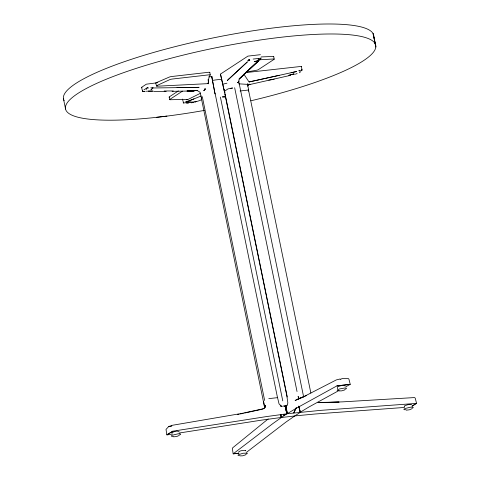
<?xml version="1.0" encoding="UTF-8"?>
<svg xmlns="http://www.w3.org/2000/svg" width="480" height="480" viewBox="0 0 480 480"><rect width="100%" height="100%" fill="white"/><g stroke="black" fill="none" stroke-linecap="round" stroke-linejoin="round"><path stroke-width="0.72" d="M238.704 81.048L238.836 81.876L237.432 82.716L238.782 81.846L239.166 79.152L258.666 60.6L254.274 61.62L258.666 60.6L249.27 69.576M208.32 82.878C207.834 87.42 208.314 76.038 210.276 75.024A2.208 0.414 -11.6 0 0 208.974 74.838L172.23 79.05A2.208 0.414 -11.6 0 0 169.698 79.674L156.612 85.68L156.972 86.088L156.894 85.59M284.064 415.644L284.184 414.252L284.058 415.65M337.464 388.824L337.656 387.714M195.66 101.466L194.862 102.078L195.186 102A0.792 0.354 74.4 0 1 195.09 101.976M247.668 84.87L247.398 86.082L247.71 85.206M303.636 396.9L238.836 81.876M238.398 452.148L240.132 451.008L242.4 450.462L245.742 450.366L245.532 450.858M337.548 387.192L337.752 386.694L341.556 385.5L344.892 385.41L344.682 385.902M287.112 405.15A22.434 19.92 56.8 0 0 286.128 405.582L285.888 406.092L287.202 413.724L286.848 413.82L266.622 416.556L172.89 431.178L166.86 434.826L166.014 429.42L168.834 426.414L171.786 425.904L168.834 426.414M287.16 405.264L287.868 402.936L286.71 395.064L224.334 91.29L220.464 74.094L247.914 56.118L260.418 54.684M296.352 407.58L293.73 412.974L296.154 407.97M142.368 90.912L143.088 91.554A0.792 0.72 75.2 0 1 142.446 90.864L141.57 87.348L146.352 84.174L157.89 82.686M248.382 90.948L248.724 90.438L247.56 84.36L238.608 83.826M147.138 87.792L147.69 87.294L148.152 87.552L148.05 88.422L147.138 87.792L143.916 89.904M301.278 66.408L245.28 72.66M297.132 73.656L296.646 73.968L296.34 73.656M248.412 90.918L248.646 90.012L240.042 90.99M264.162 408.312L265.29 407.112L265.518 405.408L265.278 407.118L264.168 408.306L261.972 409.29M152.904 87.984L151.038 89.766L152.904 87.984L199.092 87.33L177.042 87.648M224.34 91.32L227.994 88.896L232.608 88.02L230.352 88.404M225.636 96.894L225.12 94.008M302.028 69.954L301.944 70.044A0.792 0.672 42.5 0 1 301.596 70.794L301.53 69.96L301.794 69.624L302.028 69.954L301.338 66.324M286.128 405.582L287.202 413.724L320.802 410.346L416.562 403.404L415.218 398.13L414.558 397.566L342.804 401.85L318.834 402.666L338.928 402.132M246.672 72.042L240.624 77.766M258.666 60.6L239.094 78.978L246.612 71.934M247.686 70.932L259.896 59.61M268.212 418.908L232.692 447.798L232.332 448.452L233.172 453.834L238.518 453.384M300.546 71.862L299.376 72.75M248.508 84.54L249.144 84.042L247.914 84.96L290.364 75.384M224.334 91.29L220.494 74.142M246.492 452.31L285.918 422.094L294.834 415.914M294.48 416.01L281.436 417.504L272.844 423.588L233.172 453.834L239.094 453.156M284.196 406.404L286.02 405.636M195.63 101.754L196.092 101.448M178.392 90.918L169.332 96.846A2.208 0.414 -11.6 0 0 169.566 97.212M182.442 91.146L169.908 99.36A2.208 0.414 -11.6 0 0 170.538 99.732L186.504 99.36L186.972 99.708L186.504 99.36M204.408 110.4A158.334 29.67 -11.6 0 1 166.908 116.106L156.504 117.336A158.334 29.67 -11.6 0 1 106.248 79.254A158.334 29.67 -11.6 0 1 355.926 35.496A158.334 29.67 -11.6 0 1 250.896 100.788M166.86 434.826L172.89 431.178M179.556 435L180.714 434.244L180.054 433.818L177.84 433.878L172.38 435.198L171.228 435.954L171.882 436.386L173.364 436.344M179.1 435.504L176.82 436.464L173.634 436.83M179.028 433.044L261.048 420.21L281.28 417.468L286.842 413.826L285.174 406.296L284.412 405.888A22.428 9.414 83.5 0 0 282.864 406.248M300.402 412.266L294.84 415.908L315.228 413.994L404.568 407.442M412.23 405.888L416.208 403.284M411.96 406.416L416.562 403.404M412.134 408.336L413.286 407.58L412.632 407.154L410.412 407.214L404.958 408.54L403.8 409.296L404.46 409.722L405.936 409.68M411.672 408.846L409.392 409.806L406.206 410.166M340.182 379.548L342.168 378.54L348.288 378.54L348.9 379.098L350.244 384.348L336.924 385.872L295.932 408.462L287.202 413.724L285.864 405.906L284.94 405.912M339.114 390.45L309.006 406.962L300.246 412.224L298.836 406.422M345.66 386.862L350.244 384.348L336.924 385.872M184.716 102.384L185.706 101.886M200.148 93.432L187.062 99.924L186.66 99.45M304.524 396.444L295.11 400.47L305.346 395.85L336.324 379.914L340.152 378.966M344.922 389.334L346.212 388.788L346.476 388.164L344.964 387.972L339.39 388.98L337.452 389.79L337.194 390.414L338.7 390.612M344.736 389.916L341.76 390.852L339.15 390.924M245.772 454.29L247.062 453.744L247.326 453.126L243.108 453.24L238.302 454.752L238.038 455.376L239.55 455.568M245.586 454.872L242.61 455.808L240 455.88M306.558 395.562L296.718 399.564L298.644 399.024M201.198 95.988L186.084 102.042C191.406 102.264 196.932 102.252 201.738 99.594M193.926 98.91L186.084 102.042L190.68 102.054M260.688 58.206L261.09 57.948L260.646 59.136L260.688 58.206L253.134 59.07M247.344 85.158L250.02 84.36L247.914 84.96M268.794 398.628L277.548 397.65L279.054 403.902L280.914 405.636M222.75 84.18L226.932 83.208M279.18 75.354L249.03 81.972L296.664 71.496L291.066 72.732M289.026 75.288L293.922 73.908L288.936 75.3M193.644 102.366L191.346 102.828M240.384 413.964L243.264 413.334M244.698 413.028L261.252 409.446M263.772 408.666L241.638 413.448L171.522 425.424M292.194 74.466L293.856 74.178M246.096 72.066L256.104 70.332A2.208 0.414 -11.6 0 0 258.366 69.63L274.038 59.37A2.208 0.414 -11.6 0 0 273.408 58.998L258.972 59.826M167.208 434.898L172.38 434.088M144.696 91.356L143.622 91.488L145.26 91.29M295.632 74.094L294.51 74.226M156.504 117.336L166.908 116.106M208.818 76.848L211.884 76.524A13.248 2.484 -11.6 0 1 211.698 77.454M268.776 80.016L271.716 79.68A2.208 0.414 -11.6 0 0 274.248 79.056M234.66 87.75L297.03 391.53M220.41 97.092L282.768 400.872M298.662 397.89L299.466 398.556L298.662 397.89L298.092 396.408L298.686 397.89M299.97 70.884L299.4 70.944L301.044 70.764M146.31 91.23L147.534 91.152M248.508 90.018L310.872 393.078M201.474 98.166L200.112 92.532M186.828 103.278L188.418 103.182M150.756 87.816L153.03 87.69M142.038 87.384L141.57 87.348M261.156 56.934L272.946 56.46A2.208 0.414 -11.6 0 1 273.576 56.826M173.328 90.96L164.136 90.984M317.946 402.456L338.91 402.102M172.068 91.332L194.28 90.936L186.966 91.02L193.974 90.966M194.022 90.648L197.754 90.594L192.564 90.654M153.822 91.59L166.206 91.41M277.5 397.632L215.19 93.87M152.532 91.092L148.08 91.14L153.192 91.092M221.886 79.524L219.024 79.572A13.248 2.484 -11.6 0 0 212.394 80.472M183.51 102.69L182.43 99.072M225.648 96.858L222.33 96.912L225.672 96.87L277.614 350.016M197.748 90.888L200.04 92.196M411.684 404.772L409.41 404.478L407.088 404.898L404.178 406.122L404.7 406.464M179.106 431.436L176.832 431.142L174.516 431.562L171.606 432.786L172.122 433.128M243.852 74.13L248.76 81.564M247.602 60.528L247.89 60.984M183.186 102.384L184.05 103.26L183.75 102.996M185.73 102.942L186.474 102.93M298.884 406.578L300.258 412.224L298.764 406.032M169.164 97.08L169.74 99.594M375.498 44.406L373.104 33.654L375.822 47.034L373.8 36.174A158.334 29.67 -11.6 0 0 210.126 38.55A158.334 29.67 -11.6 0 0 64.176 100.71M277.92 351.486L285.3 387.438M285.6 388.908L287.256 396.978M202.29 96.69L264.642 400.476M201.324 98.148L201.606 97.23L201.324 98.148L264.654 407.616M63.438 98.652L65.568 109.062M280.752 414.678L281.28 417.468L280.728 414.522M224.31 89.748L224.85 92.604M225.114 94.038L225.654 96.894M280.74 414.6L281.28 417.468M224.316 89.676L224.85 92.562M209.802 72.366L210.27 74.91M208.038 79.632L208.644 82.926L208.164 83.628L156.594 86.232L155.67 82.938L169.164 77.136A2.208 0.414 -11.6 0 1 171.696 76.518L208.506 72.294A2.208 0.414 -11.6 0 1 209.802 72.48M273.738 56.592L274.206 59.136M247.56 84.36L247.788 85.68L247.524 83.568M263.628 401.514L264.474 406.626M298.956 70.284L298.98 70.818M248.868 59.346L248.85 60.03L249.846 60.366L249.498 60.348A0.792 0.312 -87.5 0 0 249.69 59.466L248.868 59.346M204.654 89.718L203.724 90.72L205.458 89.16L204.918 88.458L205.164 89.226L204.654 89.718M228.75 79.128L227.28 80.514L247.356 61.896L228.75 79.128M146.46 88.794L146.214 89.142L146.46 88.794M248.574 60.792L249.036 60.498L248.574 60.792M258.852 58.908L258.15 59.148L258.852 58.908M238.95 414.27L237.474 414.528L238.944 414.276M281.946 406.248L280.248 405.888L281.946 406.248M286.848 413.82L285.186 406.092L286.848 413.82M215.034 93.858L211.728 76.512L215.034 93.858"/></g></svg>
